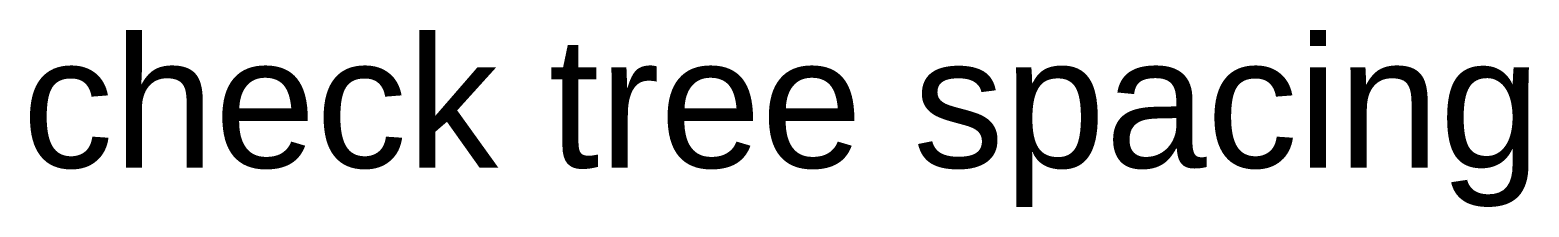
# Model space of a CAD drawing. Extents: x 4 to 262, y -261 to 351.
# Drawn here: x 69.02 to 78.21, y -54.25 to -53.16 of the extents above; entities that cross this region are included whole.
import ezdxf

# ---------------------------------------------------------------- set-up
doc = ezdxf.new("R2010")
doc.units = 0
doc.header["$LTSCALE"] = 0.1
doc.header["$MEASUREMENT"] = 0
for name, color, linetype in [('Edge', 1, 'Continuous'), ('HIDDEN', 204, 'Continuous'), ('Text', 7, 'Continuous')]:
    doc.layers.add(name, color=color, linetype=linetype)
doc.styles.get("Standard").update_dxf_attribs({"font": 'Arial.ttf'})

msp = doc.modelspace()

# ---------------------------------------------------------------- linework, layer by layer
at = {"layer": 'Edge'}
for p in [(7.6033, -47.4599), (14.3963, -61.4599)]:
    msp.add_xline(p, (1, 0), dxfattribs=at)
at = {"layer": 'HIDDEN'}
for p in [(48.7646, -45.9599), (48.7646, -46.5957), (85.1063, -62.107), (85.1063, -63.0361), (85.1063, -64.2529), (48.7646, -70.3181), (48.7646, -70.9539)]:
    msp.add_xline(p, (1, 0), dxfattribs=at)

# ---------------------------------------------------------------- texts
at = {"layer": 'Text', "insert": (67.1643, -53.2055), "char_height": 0.8, "attachment_point": 1}
msp.add_mtext_dynamic_manual_height_columns('\\pi1.8049;check tree spacing', width=12.788436, gutter_width=1, heights=[0], dxfattribs=at)

doc.saveas('drawing.dxf')
